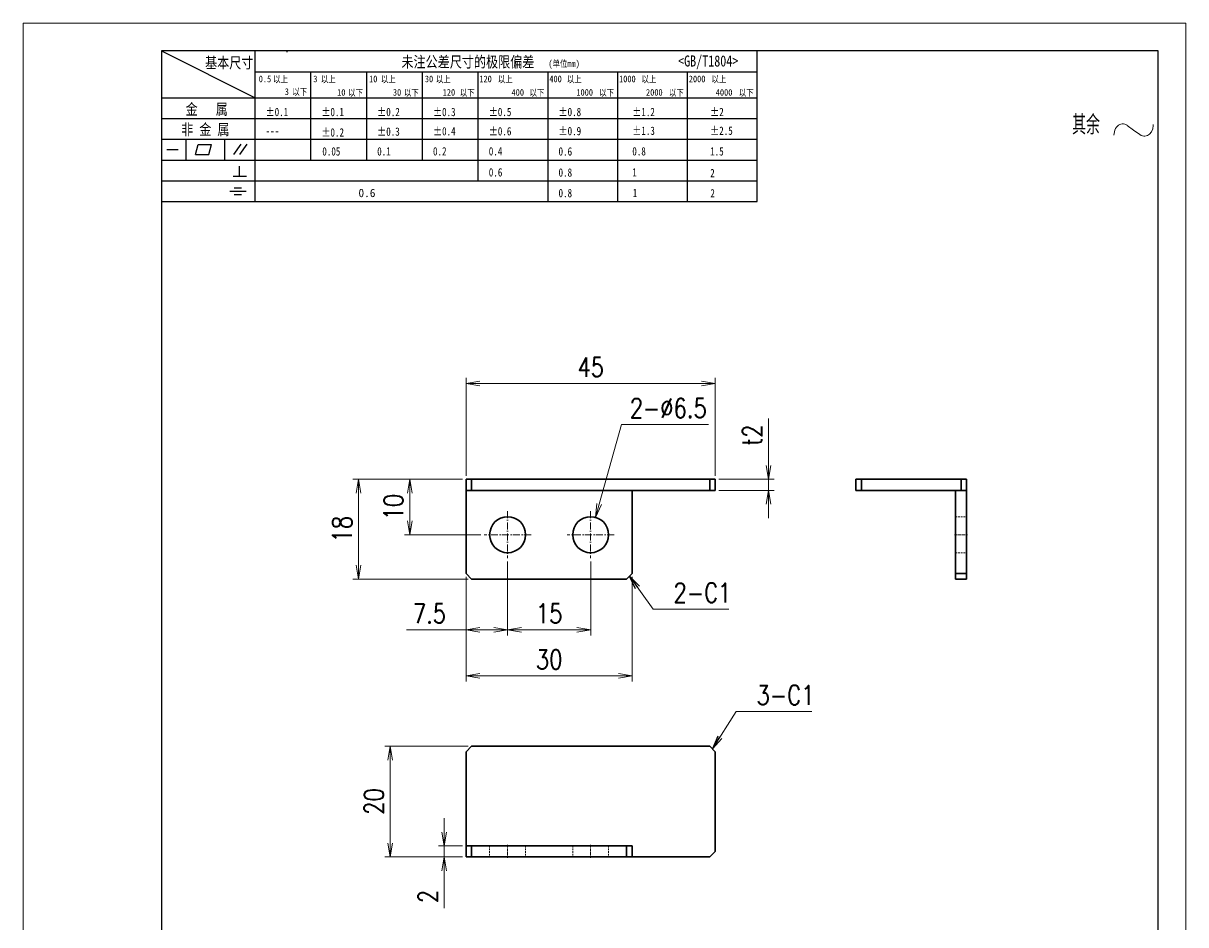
# Model space of a CAD drawing. Header units: millimetres. Extents: x 157477 to 225565, y -101889 to -80453.
# Drawn here: x 158076.6 to 158286.6, y -80801.3 to -80638.5 of the extents above; entities that cross this region are included whole.
import ezdxf

# ---------------------------------------------------------------- set-up
doc = ezdxf.new("R2010")
doc.units = ezdxf.units.MM
doc.header["$LTSCALE"] = 0.5
for name, pattern in [('AM_ISO02W050x2', [3.75, 3, -0.75]), ('AM_ISO08W050x2', [9, 6, -0.75, 1.5, -0.75]), ('DASHDOT', [18.5, 12, -3, 0.5, -3]), ('DASHED', [19.05, 12.7, -6.35]), ('DOT2', [0.125, 0, -0.125])]:
    doc.linetypes.add(name, pattern=pattern)
doc.layers.add('DIM', color=3, linetype='Continuous')
doc.layers.add('图\\M+19E79\\M+195B6\\M+18E9A', color=7, linetype='Continuous')
for name, color, linetype, lineweight in [('中心线', 2, 'AM_ISO08W050x2', 18), ('图框', 7, 'Continuous', 18), ('标注线', 3, 'Continuous', 18), ('粗实线', 7, 'Continuous', 35), ('虚线', 1, 'AM_ISO02W050x2', 18)]:
    doc.layers.add(name, color=color, linetype=linetype, lineweight=lineweight)
doc.layers.add('打印-禁用', color=7, linetype='Continuous', lineweight=15, plot=False)
doc.styles.add('DIM', font='romans.shx', dxfattribs={"width": 0.8, "bigfont": 'bigfont.shx'})
doc.styles.add('国标', font='simfang.ttf', dxfattribs={"width": 0.8})
doc.styles.add('机械长仿宋', font='gbenor.shx', dxfattribs={"height": 1, "bigfont": 'gbcbig.shx'})
doc.dimstyles.new('XR 1-1', dxfattribs={"dimtxt": 3.5, "dimasz": 2.5, "dimexe": 1, "dimexo": 0.625, "dimgap": 1.2, "dimtad": 1, "dimtoh": 1, "dimdsep": 46, "dimtxsty": 'DIM', "dimblk": 'OPEN', "dimcen": 0, "dimclrd": 8, "dimclre": 8, "dimclrt": 2, "dimazin": 2, "dimtfac": 0.5, "dimtmove": 0, "dimatfit": 3, "dimldrblk": 'OPEN', "dimfxl": 0, "dimtolj": 2, "dimlwd": 18, "dimlwe": 18, "dimarcsym": 0})
doc.dimstyles.new('XR 1-1$0', dxfattribs={"dimtxt": 3.5, "dimasz": 2.5, "dimexe": 1, "dimexo": 0.625, "dimgap": 1.2, "dimtad": 1, "dimzin": 9, "dimdsep": 46, "dimtxsty": 'DIM', "dimblk": 'OPEN', "dimcen": 0, "dimclrd": 8, "dimclre": 8, "dimclrt": 2, "dimazin": 2, "dimtfac": 0.5, "dimtmove": 0, "dimatfit": 3, "dimldrblk": 'OPEN', "dimfxl": 0, "dimtolj": 2, "dimlwd": 18, "dimlwe": 18, "dimarcsym": 0})
doc.dimstyles.new('XR 1-1$3', dxfattribs={"dimtxt": 3.5, "dimasz": 2.5, "dimexe": 1, "dimexo": 0.625, "dimgap": 1.2, "dimtad": 1, "dimtoh": 1, "dimdsep": 46, "dimtxsty": 'DIM', "dimblk": 'OPEN', "dimcen": 0, "dimclrd": 8, "dimclre": 8, "dimclrt": 2, "dimazin": 2, "dimtfac": 0.5, "dimtofl": 0, "dimtmove": 0, "dimatfit": 3, "dimldrblk": 'OPEN', "dimfxl": 0, "dimtolj": 2, "dimlwd": 18, "dimlwe": 18, "dimarcsym": 0})

# ---------------------------------------------------------------- blocks, each defined once
blk = doc.blocks.new('GZDEH零件A4图框V01版')
at = {"layer": '图\\M+19E79\\M+195B6\\M+18E9A', "linetype": 'Continuous'}
for p, q in [((25, 292), (25, 13.5)), ((205, 292), (25, 292)), ((205, 13.5), (205, 292))]:
    blk.add_line(p, q, dxfattribs=at)
at = {"layer": '图\\M+19E79\\M+195B6\\M+18E9A', "color": 9}
for p, q in [((25, 292), (41.88, 283.54)), ((41.88, 264.79), (41.88, 292)), ((47.66, 291.75), (47.66, 292)), ((132.6, 264.79), (132.6, 292)), ((41.88, 288.22), (132.6, 288.22)), ((51.96, 272.29), (51.96, 288.22)), ((62.04, 272.29), (62.04, 288.22)), ((72.12, 272.29), (72.12, 288.22)), ((82.2, 268.54), (82.2, 288.22)), ((94.8, 264.79), (94.8, 288.22)), ((107.4, 264.79), (107.4, 288.22)), ((120, 264.79), (120, 288.22)), ((25, 283.54), (132.6, 283.54)), ((25, 279.79), (132.6, 279.79)), ((25, 276.04), (132.6, 276.04)), ((29.43, 272.34), (29.43, 276.04)), ((36.42, 272.34), (36.42, 276.04)), ((38.03, 273.3), (39.36, 275.16)), ((39.11, 273.3), (40.45, 275.16)), ((25.94, 274.19), (28, 274.19)), ((31.1, 273.3), (31.58, 275.09)), ((31.1, 273.3), (33.51, 273.3)), ((31.58, 275.09), (33.99, 275.09)), ((33.51, 273.3), (33.99, 275.09)), ((25, 272.29), (132.6, 272.29)), ((39.09, 269.41), (39.09, 271.18)), ((37.93, 269.41), (40.32, 269.41)), ((25, 268.54), (132.6, 268.54)), ((38.08, 267.29), (39.43, 267.29)), ((25, 264.79), (132.6, 264.79)), ((37.3, 266.69), (40.28, 266.69)), ((38.08, 266.09), (39.44, 266.09))]:
    blk.add_line(p, q, dxfattribs=at)
at = {"layer": '打印-禁用', "linetype": 'Continuous'}
for p, q in [((0, 297), (0, 0)), ((210, 297), (0, 297)), ((210, 297), (210, 0))]:
    blk.add_line(p, q, dxfattribs=at)
at = {"layer": '图\\M+19E79\\M+195B6\\M+18E9A', "color": 9, "style": '国标', "width": 0.8}
for s, height, p in [('基本尺寸', 2, (32.84, 288.88)), ('未注公差尺寸的极限偏差', 2, (68.32, 289.02)), ('<GB/T1804>', 2, (118.29, 289.19)), ('30', 1.2, (72.55, 286.35)), ('金   属', 2, (29.33, 280.48)), ('±0.1', 1.5, (43.78, 280.23)), ('±0.1', 1.5, (53.86, 280.23)), ('±0.2', 1.5, (63.94, 280.23)), ('±0.3', 1.5, (74.02, 280.23)), ('±0.5', 1.5, (84.1, 280.23)), ('±0.8', 1.5, (96.7, 280.23)), ('±1.2', 1.5, (110.02, 280.23)), ('±2', 1.5, (124.09, 280.23)), ('非 金 属', 2, (28.53, 276.82)), ('---', 1.5, (43.78, 276.81)), ('±0.2', 1.5, (53.86, 276.54)), ('±0.3', 1.5, (63.94, 276.69)), ('±0.4', 1.5, (74.02, 276.75)), ('±0.6', 1.5, (84.1, 276.75)), ('±0.9', 1.5, (96.7, 276.78)), ('±1.3', 1.5, (110.02, 276.84)), ('±2.5', 1.5, (124.09, 276.85)), ('0.1', 1.5, (63.94, 273.12)), ('0.2', 1.5, (74.02, 273.13)), ('0.4', 1.5, (84.1, 273.13)), ('0.6', 1.5, (96.7, 273.11)), ('0.8', 1.5, (110.02, 273.13)), ('1.5', 1.5, (124.09, 273.12)), ('0.6', 1.5, (84.1, 269.33)), ('0.8', 1.5, (96.7, 269.3)), ('1', 1.5, (110.02, 269.34)), ('2', 1.5, (124.09, 269.2)), ('0.8', 1.5, (96.7, 265.59)), ('1', 1.5, (110.1, 265.6)), ('2', 1.5, (124.13, 265.57))]:
    blk.add_text(s, height=height, dxfattribs=at).set_placement(p)
at = {"layer": '图\\M+19E79\\M+195B6\\M+18E9A', "color": 9, "lineweight": 15, "style": '国标', "width": 0.8}
for s, p in [('0.5', (42.54, 286.35)), ('以上', (45.15, 286.3)), ('3', (52.39, 286.35)), ('以上', (53.76, 286.3)), ('10', (62.47, 286.35)), ('以上', (64.6, 286.3)), ('以上', (74.53, 286.3)), ('120', (82.39, 286.35)), ('以上', (85.72, 286.3)), ('400', (95.03, 286.35)), ('以上', (98.19, 286.3)), ('1000', (107.63, 286.35)), ('以上', (111.67, 286.3)), ('2000', (120.23, 286.35)), ('以上', (124.31, 286.3)), ('3', (47.24, 284.06)), ('以下', (48.61, 284.01)), ('10', (56.7, 283.92)), ('以下', (58.69, 283.87)), ('30', (66.78, 283.92)), ('以下', (68.77, 283.87)), ('120', (75.77, 283.92)), ('以下', (78.85, 283.87)), ('400', (88.21, 283.92)), ('以下', (91.45, 283.87)), ('1000', (99.92, 283.92)), ('以下', (104.05, 283.87)), ('2000', (112.5, 283.92)), ('以下', (116.65, 283.87)), ('4000', (125.1, 283.92)), ('以下', (129.25, 283.87))]:
    blk.add_text(s, height=1.2, dxfattribs=at).set_placement(p)
at = {"layer": '图\\M+19E79\\M+195B6\\M+18E9A', "color": 9, "lineweight": 13, "style": '国标'}
blk.add_text('0.6', height=1.5, dxfattribs=at).set_placement((60.56, 265.61))
at = {"layer": '图\\M+19E79\\M+195B6\\M+18E9A', "color": 9, "lineweight": 15, "insert": (94.85, 290.31), "char_height": 1.2, "width": 8.7957, "attachment_point": 1, "style": '国标'}
blk.add_mtext('(单位mm)', dxfattribs=at)
at = {"layer": '图\\M+19E79\\M+195B6\\M+18E9A', "color": 9, "insert": (54.02, 273.09), "char_height": 1.5, "width": 5.1982, "attachment_point": 7, "style": '国标'}
blk.add_mtext('0.05', dxfattribs=at)
blk = doc.blocks.new('DEH A4')
at = {"layer": '图框'}
blk.add_blockref('GZDEH零件A4图框V01版', (0, 0), dxfattribs=at)
blk = doc.blocks.new('其余不去材料')
at = {"layer": '标注线', "color": 2, "lineweight": 13}
for points in [[(0, 0.17), (0.01, 0.48), (0.07, 0.79), (0.16, 1.09), (0.28, 1.36), (0.44, 1.6), (0.62, 1.8), (0.82, 1.97), (1.04, 2.09), (1.26, 2.17), (1.49, 2.21), (1.72, 2.21), (1.94, 2.17), (2.37, 1.97), (2.41, 1.95)], [(2.41, 1.95), (3.55, 1.11), (4.7, 0.27)], [(4.7, 0.27), (4.91, 0.14), (5.14, 0.05), (5.37, 0), (5.6, 0), (5.82, 0.04), (6.04, 0.11), (6.45, 0.38), (6.79, 0.8), (7.02, 1.34), (7.11, 1.95), (7.11, 2.09)]]:
    blk.add_lwpolyline(points, dxfattribs=at)
at = {"layer": '标注线', "color": 7, "linetype": 'DOT2', "style": '机械长仿宋'}
blk.add_text('其余', height=3.5, dxfattribs=at).set_placement((-7.56, 0.3))
blk = doc.blocks.new('_Open')
at = {"color": 0, "linetype": 'ByBlock', "lineweight": -2}
for p, q in [((-1, 0.167), (0, 0)), ((-1, -0.167), (0, 0)), ((0, 0), (-1, 0))]:
    blk.add_line(p, q, dxfattribs=at)
blk = doc.blocks.new('*D35')
at = {"layer": 'Defpoints', "color": 0, "transparency": 16777216}
for p in [(158137.17, -80720.88), (158156.61, -80720.88), (158157.61, -80738.88)]:
    blk.add_point(p, dxfattribs=at)
at = {"layer": 'DIM', "color": 8, "lineweight": 18, "transparency": 16777216}
for p, q in [((158155.98, -80720.88), (158136.17, -80720.88)), ((158137.17, -80736.38), (158137.17, -80723.38)), ((158156.98, -80738.88), (158136.17, -80738.88))]:
    blk.add_line(p, q, dxfattribs=at)
at = {"layer": 'DIM', "color": 8, "linetype": 'ByBlock', "lineweight": 18, "transparency": 16777216, "xscale": 2.5, "yscale": 2.5, "zscale": 2.5}
for p, rotation in [((158137.17, -80720.88), 90), ((158137.17, -80738.88), 270)]:
    blk.add_blockref('_Open', p, dxfattribs=dict(at, rotation=rotation))
at = {"layer": 'DIM', "color": 2, "transparency": 16777216, "insert": (158134.22, -80729.88), "char_height": 3.5, "attachment_point": 5, "rotation": 90, "style": 'DIM'}
blk.add_mtext('\\A2;18', dxfattribs=at)
blk = doc.blocks.new('*D36')
at = {"layer": 'Defpoints', "color": 0, "transparency": 16777216}
for p in [(158201.61, -80703.56), (158156.61, -80720.88), (158201.61, -80720.88)]:
    blk.add_point(p, dxfattribs=at)
at = {"layer": 'DIM', "color": 8, "lineweight": 18, "transparency": 16777216}
for p, q in [((158156.61, -80720.26), (158156.61, -80702.56)), ((158201.61, -80720.26), (158201.61, -80702.56)), ((158159.11, -80703.56), (158199.11, -80703.56))]:
    blk.add_line(p, q, dxfattribs=at)
at = {"layer": 'DIM', "color": 8, "linetype": 'ByBlock', "lineweight": 18, "transparency": 16777216, "xscale": 2.5, "yscale": 2.5, "zscale": 2.5, "rotation": 180}
blk.add_blockref('_Open', (158156.61, -80703.56), dxfattribs=at)
at = {"layer": 'DIM', "color": 8, "linetype": 'ByBlock', "lineweight": 18, "transparency": 16777216, "xscale": 2.5, "yscale": 2.5, "zscale": 2.5}
blk.add_blockref('_Open', (158201.61, -80703.56), dxfattribs=at)
at = {"layer": 'DIM', "color": 2, "transparency": 16777216, "insert": (158179.11, -80700.61), "char_height": 3.5, "attachment_point": 5, "style": 'DIM'}
blk.add_mtext('\\A2;45', dxfattribs=at)
blk = doc.blocks.new('*D37')
at = {"layer": 'Defpoints', "color": 0, "transparency": 16777216}
for p in [(158201.61, -80720.88), (158211.25, -80720.88), (158201.61, -80722.88)]:
    blk.add_point(p, dxfattribs=at)
at = {"layer": 'DIM', "color": 8, "lineweight": 18, "transparency": 16777216}
for p, q in [((158211.25, -80718.38), (158211.25, -80709.88)), ((158202.23, -80720.88), (158212.25, -80720.88)), ((158211.25, -80722.88), (158211.25, -80720.88)), ((158202.23, -80722.88), (158212.25, -80722.88)), ((158211.25, -80725.38), (158211.25, -80727.88))]:
    blk.add_line(p, q, dxfattribs=at)
at = {"layer": 'DIM', "color": 8, "linetype": 'ByBlock', "lineweight": 18, "transparency": 16777216, "xscale": 2.5, "yscale": 2.5, "zscale": 2.5}
for p, rotation in [((158211.25, -80720.88), 270), ((158211.25, -80722.88), 90)]:
    blk.add_blockref('_Open', p, dxfattribs=dict(at, rotation=rotation))
at = {"layer": 'DIM', "color": 2, "transparency": 16777216, "insert": (158208.3, -80712.88), "char_height": 3.5, "attachment_point": 5, "rotation": 90, "style": 'DIM'}
blk.add_mtext('\\A2;t2', dxfattribs=at)
blk = doc.blocks.new('*D38')
at = {"layer": 'Defpoints', "color": 0, "transparency": 16777216}
for p in [(158156.61, -80737.88), (158186.61, -80737.88), (158156.61, -80756.37)]:
    blk.add_point(p, dxfattribs=at)
at = {"layer": 'DIM', "color": 8, "lineweight": 18, "transparency": 16777216}
for p, q in [((158156.61, -80738.51), (158156.61, -80757.37)), ((158186.61, -80738.51), (158186.61, -80757.37)), ((158184.11, -80756.37), (158159.11, -80756.37))]:
    blk.add_line(p, q, dxfattribs=at)
at = {"layer": 'DIM', "color": 8, "linetype": 'ByBlock', "lineweight": 18, "transparency": 16777216, "xscale": 2.5, "yscale": 2.5, "zscale": 2.5, "rotation": 180}
blk.add_blockref('_Open', (158156.61, -80756.37), dxfattribs=at)
at = {"layer": 'DIM', "color": 8, "linetype": 'ByBlock', "lineweight": 18, "transparency": 16777216, "xscale": 2.5, "yscale": 2.5, "zscale": 2.5}
blk.add_blockref('_Open', (158186.61, -80756.37), dxfattribs=at)
at = {"layer": 'DIM', "color": 2, "transparency": 16777216, "insert": (158171.61, -80753.42), "char_height": 3.5, "attachment_point": 5, "style": 'DIM'}
blk.add_mtext('\\A2;30', dxfattribs=at)
blk = doc.blocks.new('*D39')
at = {"layer": 'Defpoints', "color": 0, "transparency": 16777216}
for p in [(158142.91, -80769.08), (158157.61, -80769.08), (158156.61, -80789.08)]:
    blk.add_point(p, dxfattribs=at)
at = {"layer": 'DIM', "color": 8, "lineweight": 18, "transparency": 16777216}
for p, q in [((158156.98, -80769.08), (158141.91, -80769.08)), ((158142.91, -80786.58), (158142.91, -80771.58)), ((158155.98, -80789.08), (158141.91, -80789.08))]:
    blk.add_line(p, q, dxfattribs=at)
at = {"layer": 'DIM', "color": 8, "linetype": 'ByBlock', "lineweight": 18, "transparency": 16777216, "xscale": 2.5, "yscale": 2.5, "zscale": 2.5}
for p, rotation in [((158142.91, -80769.08), 90), ((158142.91, -80789.08), 270)]:
    blk.add_blockref('_Open', p, dxfattribs=dict(at, rotation=rotation))
at = {"layer": 'DIM', "color": 2, "transparency": 16777216, "insert": (158139.96, -80779.08), "char_height": 3.5, "attachment_point": 5, "rotation": 90, "style": 'DIM'}
blk.add_mtext('\\A2;20', dxfattribs=at)
blk = doc.blocks.new('*D40')
at = {"layer": 'Defpoints', "color": 0, "transparency": 16777216}
for p in [(158164.11, -80735.11), (158156.61, -80737.88), (158164.11, -80748.06)]:
    blk.add_point(p, dxfattribs=at)
at = {"layer": 'DIM', "color": 8, "lineweight": 18, "transparency": 16777216}
for p, q in [((158164.11, -80735.73), (158164.11, -80749.06)), ((158156.61, -80738.51), (158156.61, -80749.06)), ((158156.61, -80748.06), (158145.84, -80748.06)), ((158159.11, -80748.06), (158161.61, -80748.06))]:
    blk.add_line(p, q, dxfattribs=at)
at = {"layer": 'DIM', "color": 8, "linetype": 'ByBlock', "lineweight": 18, "transparency": 16777216, "xscale": 2.5, "yscale": 2.5, "zscale": 2.5, "rotation": 180}
blk.add_blockref('_Open', (158156.61, -80748.06), dxfattribs=at)
at = {"layer": 'DIM', "color": 8, "linetype": 'ByBlock', "lineweight": 18, "transparency": 16777216, "xscale": 2.5, "yscale": 2.5, "zscale": 2.5}
blk.add_blockref('_Open', (158164.11, -80748.06), dxfattribs=at)
at = {"layer": 'DIM', "color": 2, "transparency": 16777216, "insert": (158149.97, -80745.11), "char_height": 3.5, "attachment_point": 5, "style": 'DIM'}
blk.add_mtext('\\A2;7.5', dxfattribs=at)
blk = doc.blocks.new('*D41')
at = {"layer": 'Defpoints', "color": 0, "transparency": 16777216}
for p in [(158164.11, -80735.11), (158179.11, -80735.11), (158179.11, -80748.06)]:
    blk.add_point(p, dxfattribs=at)
at = {"layer": 'DIM', "color": 8, "lineweight": 18, "transparency": 16777216}
for p, q in [((158164.11, -80735.73), (158164.11, -80749.06)), ((158179.11, -80735.73), (158179.11, -80749.06)), ((158166.61, -80748.06), (158176.61, -80748.06))]:
    blk.add_line(p, q, dxfattribs=at)
at = {"layer": 'DIM', "color": 8, "linetype": 'ByBlock', "lineweight": 18, "transparency": 16777216, "xscale": 2.5, "yscale": 2.5, "zscale": 2.5, "rotation": 180}
blk.add_blockref('_Open', (158164.11, -80748.06), dxfattribs=at)
at = {"layer": 'DIM', "color": 8, "linetype": 'ByBlock', "lineweight": 18, "transparency": 16777216, "xscale": 2.5, "yscale": 2.5, "zscale": 2.5}
blk.add_blockref('_Open', (158179.11, -80748.06), dxfattribs=at)
at = {"layer": 'DIM', "color": 2, "transparency": 16777216, "insert": (158171.61, -80745.11), "char_height": 3.5, "attachment_point": 5, "style": 'DIM'}
blk.add_mtext('\\A2;15', dxfattribs=at)
blk = doc.blocks.new('*D42')
at = {"layer": 'Defpoints', "color": 0, "transparency": 16777216}
for p in [(158156.61, -80720.88), (158146.45, -80730.88), (158159.88, -80730.88)]:
    blk.add_point(p, dxfattribs=at)
at = {"layer": 'DIM', "color": 8, "lineweight": 18, "transparency": 16777216}
for p, q in [((158155.98, -80720.88), (158145.45, -80720.88)), ((158146.45, -80723.38), (158146.45, -80728.38)), ((158159.26, -80730.88), (158145.45, -80730.88))]:
    blk.add_line(p, q, dxfattribs=at)
at = {"layer": 'DIM', "color": 8, "linetype": 'ByBlock', "lineweight": 18, "transparency": 16777216, "xscale": 2.5, "yscale": 2.5, "zscale": 2.5}
for p, rotation in [((158146.45, -80720.88), 90), ((158146.45, -80730.88), 270)]:
    blk.add_blockref('_Open', p, dxfattribs=dict(at, rotation=rotation))
at = {"layer": 'DIM', "color": 2, "transparency": 16777216, "insert": (158143.5, -80725.88), "char_height": 3.5, "attachment_point": 5, "rotation": 90, "style": 'DIM'}
blk.add_mtext('\\A2;10', dxfattribs=at)
blk = doc.blocks.new('*D43')
at = {"layer": 'Defpoints', "color": 0, "transparency": 16777216}
for p in [(158179.98, -80727.75), (158178.23, -80734.01)]:
    blk.add_point(p, dxfattribs=at)
at = {"layer": 'DIM', "color": 8, "lineweight": 18, "transparency": 16777216}
for p in [(158180.65, -80725.34), (158200.39, -80710.97)]:
    blk.add_line(p, (158184.65, -80710.97), dxfattribs=at)
at = {"layer": 'DIM', "color": 8, "linetype": 'ByBlock', "lineweight": 18, "transparency": 16777216, "xscale": 2.5, "yscale": 2.5, "zscale": 2.5, "rotation": 254.4275387024038}
blk.add_blockref('_Open', (158179.98, -80727.75), dxfattribs=at)
at = {"layer": 'DIM', "color": 2, "transparency": 16777216, "insert": (158193.12, -80708.02), "char_height": 3.5, "attachment_point": 5, "style": 'DIM'}
blk.add_mtext('\\A2;2-%%c6.5', dxfattribs=at)
blk = doc.blocks.new('*D53')
at = {"layer": 'Defpoints', "color": 0, "transparency": 16777216}
for p in [(158152.64, -80789.08), (158156.61, -80787.08), (158156.61, -80789.08)]:
    blk.add_point(p, dxfattribs=at)
at = {"layer": '标注线', "color": 8, "lineweight": 18, "transparency": 16777216}
for p, q in [((158152.64, -80784.58), (158152.64, -80782.08)), ((158155.98, -80787.08), (158151.64, -80787.08)), ((158155.98, -80789.08), (158151.64, -80789.08)), ((158152.64, -80787.08), (158152.64, -80789.08)), ((158152.64, -80791.58), (158152.64, -80798.34))]:
    blk.add_line(p, q, dxfattribs=at)
at = {"layer": '标注线', "color": 8, "lineweight": 18, "transparency": 16777216, "xscale": 2.5, "yscale": 2.5, "zscale": 2.5}
for p, rotation in [((158152.64, -80787.08), 270), ((158152.64, -80789.08), 90)]:
    blk.add_blockref('_Open', p, dxfattribs=dict(at, rotation=rotation))
at = {"layer": '标注线', "color": 2, "transparency": 16777216, "insert": (158149.69, -80796.21), "char_height": 3.5, "attachment_point": 5, "rotation": 90, "style": 'DIM'}
blk.add_mtext('\\A2;2', dxfattribs=at)

msp = doc.modelspace()

# ---------------------------------------------------------------- linework, layer by layer
at = {"layer": '中心线', "linetype": 'DASHDOT', "lineweight": 13, "ltscale": 0.21125}
for p, q in [((158164.106, -80726.656), (158164.106, -80735.106)), ((158179.106, -80726.656), (158179.106, -80735.106)), ((158168.331, -80730.881), (158159.881, -80730.881)), ((158183.331, -80730.881), (158174.881, -80730.881))]:
    msp.add_line(p, q, dxfattribs=at)
at = {"layer": '中心线', "linetype": 'DASHDOT', "lineweight": 13, "ltscale": 0.06}
msp.add_line((158244.81, -80730.881), (158247.21, -80730.881), dxfattribs=at)
at = {"layer": '中心线', "linetype": 'DASHDOT', "lineweight": 13, "ltscale": 0.060015}
for p, q in [((158164.106, -80786.876), (158164.106, -80789.277)), ((158179.106, -80786.876), (158179.106, -80789.277))]:
    msp.add_line(p, q, dxfattribs=at)
at = {"layer": '粗实线', "lineweight": 35, "ltscale": 0.05}
for p, q in [((158156.606, -80722.881), (158156.606, -80720.881)), ((158157.606, -80722.881), (158157.606, -80720.881)), ((158200.606, -80722.881), (158200.606, -80720.881)), ((158201.606, -80722.881), (158201.606, -80720.881)), ((158227.01, -80722.881), (158227.01, -80720.881)), ((158228.01, -80722.881), (158228.01, -80720.881)), ((158246.01, -80720.881), (158246.01, -80722.881)), ((158247.01, -80720.881), (158247.01, -80722.881)), ((158245.01, -80737.881), (158247.01, -80737.881)), ((158245.01, -80738.881), (158247.01, -80738.881)), ((158156.606, -80789.076), (158156.606, -80787.076)), ((158157.606, -80789.076), (158157.606, -80787.076)), ((158185.606, -80787.076), (158185.606, -80789.076)), ((158186.606, -80787.076), (158186.606, -80789.076))]:
    msp.add_line(p, q, dxfattribs=at)
at = {"layer": '粗实线', "lineweight": 35, "ltscale": 0.025}
for p, q in [((158157.606, -80720.881), (158156.606, -80720.881)), ((158200.606, -80720.881), (158201.606, -80720.881)), ((158227.01, -80720.881), (158228.01, -80720.881)), ((158247.01, -80720.881), (158246.01, -80720.881)), ((158157.606, -80722.881), (158156.606, -80722.881)), ((158200.606, -80722.881), (158201.606, -80722.881)), ((158227.01, -80722.881), (158228.01, -80722.881)), ((158247.01, -80722.881), (158246.01, -80722.881)), ((158245.01, -80738.881), (158245.01, -80737.881)), ((158247.01, -80738.881), (158247.01, -80737.881)), ((158157.606, -80787.076), (158156.606, -80787.076)), ((158157.606, -80789.076), (158156.606, -80789.076)), ((158185.606, -80787.076), (158186.606, -80787.076)), ((158185.606, -80789.076), (158186.606, -80789.076))]:
    msp.add_line(p, q, dxfattribs=at)
at = {"layer": '粗实线', "lineweight": 35}
for p, q in [((158157.606, -80720.881), (158200.606, -80720.881)), ((158157.606, -80722.881), (158200.606, -80722.881)), ((158157.606, -80738.881), (158185.606, -80738.881)), ((158157.606, -80769.076), (158200.606, -80769.076)), ((158157.606, -80787.076), (158185.606, -80787.076)), ((158157.606, -80789.076), (158185.606, -80789.076))]:
    msp.add_line(p, q, dxfattribs=at)
at = {"layer": '粗实线', "lineweight": 35, "ltscale": 0.45}
for p, q in [((158228.01, -80720.881), (158246.01, -80720.881)), ((158246.01, -80722.881), (158228.01, -80722.881)), ((158201.606, -80788.076), (158201.606, -80770.076))]:
    msp.add_line(p, q, dxfattribs=at)
at = {"layer": '粗实线', "lineweight": 35, "ltscale": 0.375}
for p, q in [((158156.606, -80737.881), (158156.606, -80722.881)), ((158186.606, -80737.881), (158186.606, -80722.881)), ((158245.01, -80737.881), (158245.01, -80722.881)), ((158247.01, -80737.881), (158247.01, -80722.881))]:
    msp.add_line(p, q, dxfattribs=at)
at = {"layer": '粗实线', "lineweight": 35, "ltscale": 0.035355}
for p, q in [((158157.606, -80738.881), (158156.606, -80737.881)), ((158185.606, -80738.881), (158186.606, -80737.881)), ((158157.606, -80769.076), (158156.606, -80770.076)), ((158200.606, -80769.076), (158201.606, -80770.076)), ((158200.606, -80789.076), (158201.606, -80788.076))]:
    msp.add_line(p, q, dxfattribs=at)
at = {"layer": '粗实线', "lineweight": 35, "ltscale": 0.425}
msp.add_line((158156.606, -80787.076), (158156.606, -80770.076), dxfattribs=at)
at = {"layer": '粗实线', "lineweight": 35, "ltscale": 0.35}
msp.add_line((158200.606, -80789.076), (158186.606, -80789.076), dxfattribs=at)
at = {"layer": '粗实线', "lineweight": 35}
for centre in [(158164.106, -80730.881), (158179.106, -80730.881)]:
    msp.add_circle(centre, 3.25, dxfattribs=at)
at = {"layer": '虚线', "linetype": 'DASHED', "lineweight": 13, "ltscale": 0.05}
for p, q in [((158200.606, -80720.881), (158200.606, -80722.881)), ((158228.01, -80722.881), (158228.01, -80720.881)), ((158245.01, -80727.631), (158247.01, -80727.631)), ((158245.01, -80727.631), (158247.01, -80727.631)), ((158245.01, -80734.131), (158247.01, -80734.131)), ((158245.01, -80734.131), (158247.01, -80734.131)), ((158247.01, -80737.881), (158245.01, -80737.881)), ((158160.856, -80787.076), (158160.856, -80789.076)), ((158167.356, -80787.076), (158167.356, -80789.076)), ((158175.856, -80787.076), (158175.856, -80789.076)), ((158182.356, -80787.076), (158182.356, -80789.076))]:
    msp.add_line(p, q, dxfattribs=at)

# ---------------------------------------------------------------- block references
at = {"layer": '图框'}
msp.add_blockref('DEH A4', (158076.606, -80935.523), dxfattribs=at)
at = {"layer": '标注线'}
msp.add_blockref('其余不去材料', (158273.637, -80658.911), dxfattribs=at)

# ---------------------------------------------------------------- texts
at = {"layer": 'DIM', "color": 2, "char_height": 3.5, "width": 15.1608, "attachment_point": 7, "style": 'DIM'}
for s, insert in [('2-C1', (158194.069, -80743.103)), ('3-C1', (158209.088, -80761.594))]:
    msp.add_mtext(s, dxfattribs=dict(at, insert=insert))

# ---------------------------------------------------------------- dimensions: what is measured, and where the dimension line sits
at = {"layer": 'DIM'}
for base, p1, p2, picture, middle in [((158201.606, -80703.564), (158156.606, -80720.881), (158201.606, -80720.881), '*D36', (158179.106, -80700.614)), ((158179.106, -80748.056), (158164.106, -80735.106), (158179.106, -80735.106), '*D41', (158171.606, -80745.106)), ((158156.606, -80756.367), (158186.606, -80737.881), (158156.606, -80737.881), '*D38', (158171.606, -80753.417))]:
    dim = msp.add_linear_dim(base=base, p1=p1, p2=p2, dimstyle='XR 1-1$0', dxfattribs=at)
    dim.commit()
    dim.dimension.update_dxf_attribs({"geometry": picture, "text_midpoint": middle})
dim = msp.add_diameter_dim_2p(p1=(158178.233, -80734.012), p2=(158179.978, -80727.75), dimstyle='XR 1-1$3', override={"dimpost": '2-%%c<>'}, dxfattribs=at)
dim.commit()
dim.dimension.update_dxf_attribs({"geometry": '*D43', "text_midpoint": (158193.121, -80710.971), "dimtype": 163})
dim = msp.add_linear_dim(base=(158211.252, -80720.881), p1=(158201.606, -80722.881), p2=(158201.606, -80720.881), angle=270, dimstyle='XR 1-1$0', override={"dimpost": 't<>'}, dxfattribs=at)
dim.commit()
dim.dimension.update_dxf_attribs({"geometry": '*D37', "text_midpoint": (158208.302, -80712.881)})
for base, p1, p2, picture, middle in [((158137.165, -80720.881), (158157.606, -80738.881), (158156.606, -80720.881), '*D35', (158134.215, -80729.881)), ((158146.448, -80730.881), (158156.606, -80720.881), (158159.881, -80730.881), '*D42', (158143.498, -80725.881)), ((158142.914, -80769.076), (158156.606, -80789.076), (158157.606, -80769.076), '*D39', (158139.964, -80779.076))]:
    dim = msp.add_linear_dim(base=base, p1=p1, p2=p2, angle=90, dimstyle='XR 1-1$0', dxfattribs=at)
    dim.commit()
    dim.dimension.update_dxf_attribs({"geometry": picture, "text_midpoint": middle})
dim = msp.add_linear_dim(base=(158164.106, -80748.056), p1=(158156.606, -80737.881), p2=(158164.106, -80735.106), dimstyle='XR 1-1$0', dxfattribs=at)
dim.commit()
dim.dimension.update_dxf_attribs({"geometry": '*D40', "text_midpoint": (158149.972, -80748.056), "dimtype": 160})
at = {"layer": '标注线'}
dim = msp.add_linear_dim(base=(158152.643, -80789.076), p1=(158156.606, -80787.076), p2=(158156.606, -80789.076), angle=90, dimstyle='XR 1-1$0', dxfattribs=at)
dim.commit()
dim.dimension.update_dxf_attribs({"geometry": '*D53', "text_midpoint": (158149.693, -80796.21)})

# ---------------------------------------------------------------- leaders
at = {"layer": 'DIM', "annotation_type": 0, "has_hookline": 1, "hookline_direction": 0, "text_width": 10}
for points in [[(158186.106, -80738.381), (158190.369, -80744.303), (158192.869, -80744.303)], [(158201.106, -80769.576), (158205.388, -80762.794), (158207.888, -80762.794)]]:
    msp.add_leader(points, dimstyle='XR 1-1', override={"dimgap": 1.2, "dimtad": 1}, dxfattribs=at)

doc.saveas('drawing.dxf')
